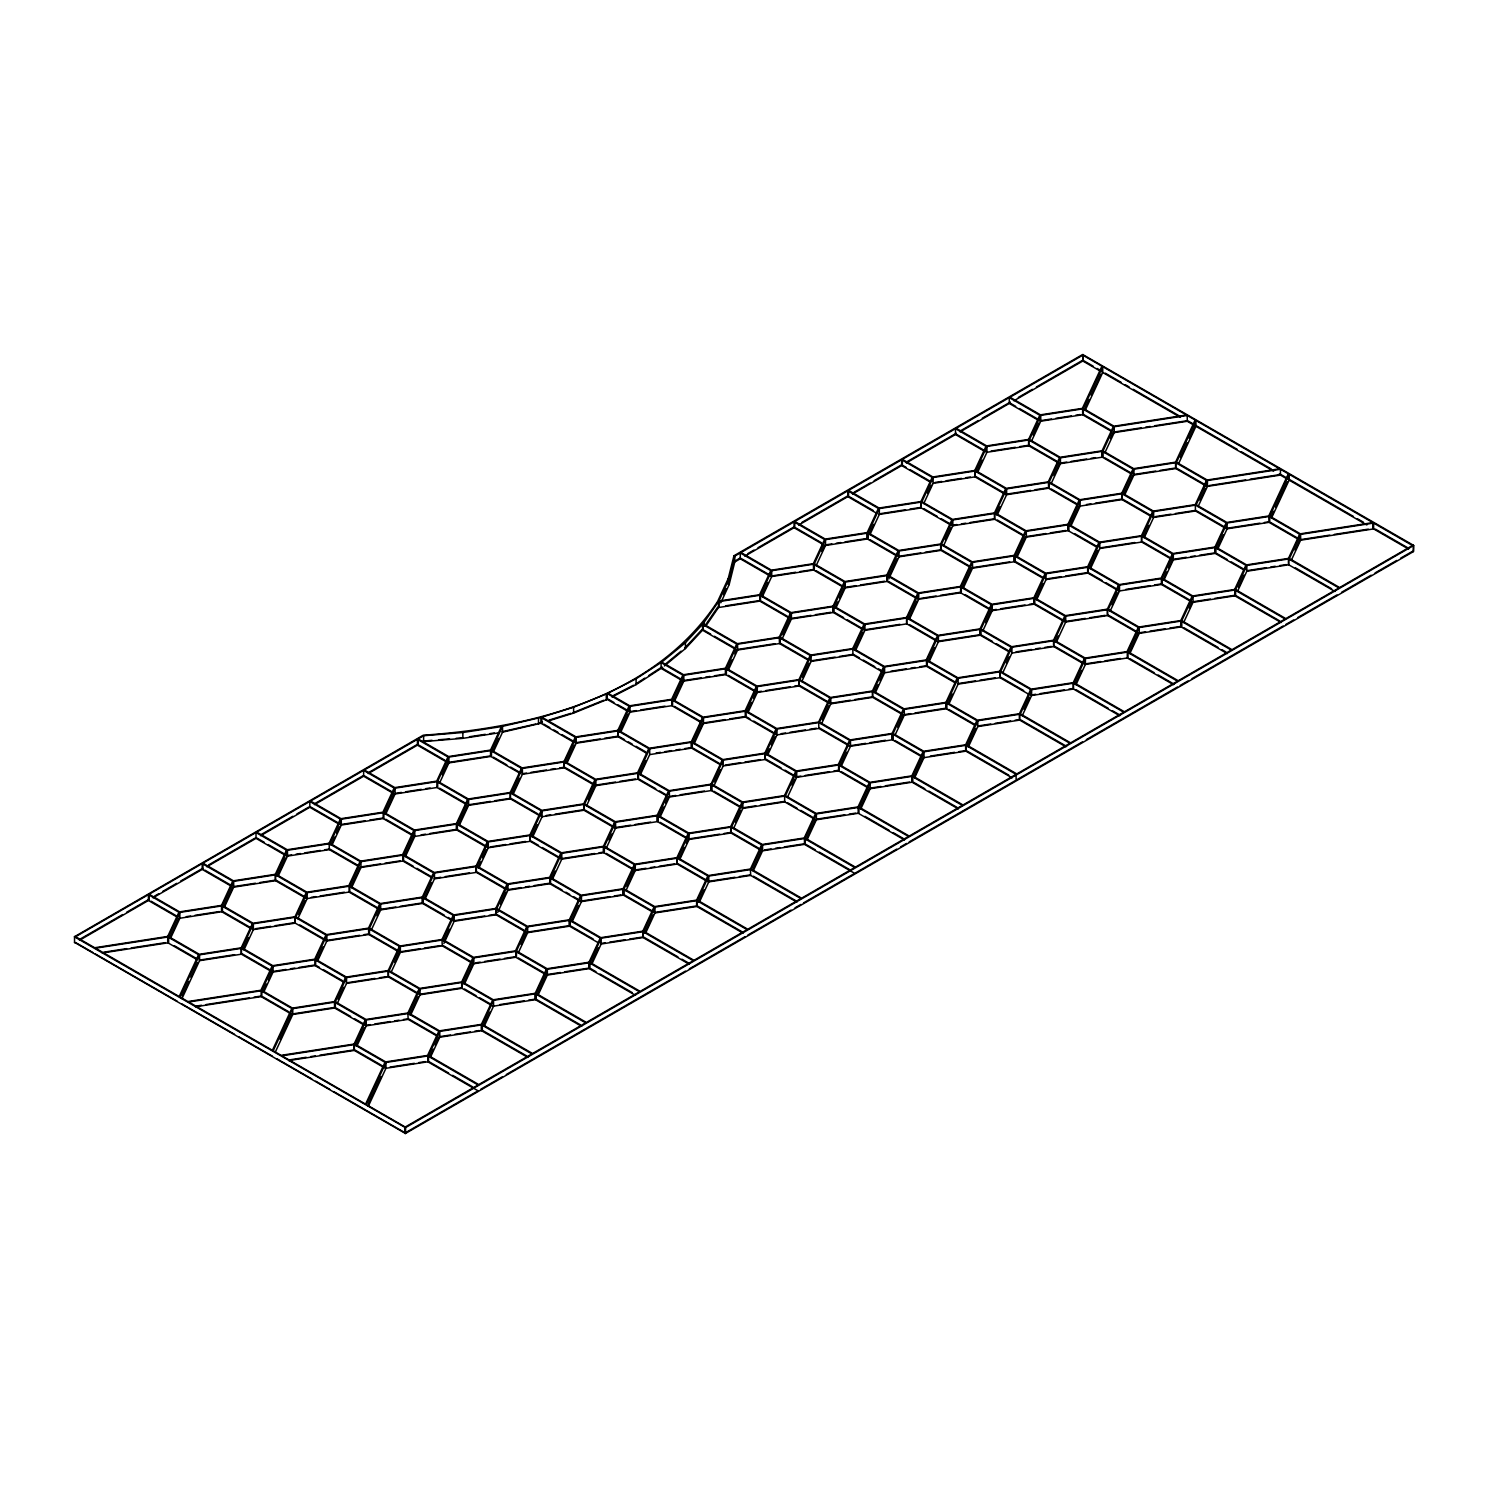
<?xml version="1.0" encoding="UTF-8"?>
<svg xmlns="http://www.w3.org/2000/svg" width="1488" height="1488" viewBox="0 0 1488 1488"><rect width="100%" height="100%" fill="white"/><g stroke="black" fill="none" stroke-linecap="round" stroke-linejoin="round"><path stroke-width="1.5" d="M1413.6 545.538L405.443 1127.644L74.4 936.77L423.262 735.202C531.29 727.93 654.813 697.519 717.681 601.338L728.19 578.665L733.956 555.768L1082.687 354.497L1413.6 545.389L1413.433 551.583L405.443 1133.484L74.53 942.332M718.946 606.862L718.946 601.022L729.157 578.758L734.774 556.103L740.261 552.941L770.784 570.555L770.784 574.442M728.19 584.505L731.78 570.016M720.806 602.807L729.157 584.598L734.774 561.943L734.774 556.103M723.559 594.586L726.33 588.541M167.698 936.436L178.932 912.256L148.409 894.641L75.572 936.696L94.693 947.744L167.698 936.436L167.698 942.276M168.646 942.425L168.646 936.584L179.862 912.404L221.749 905.932L252.421 923.62L252.421 929.461M170.506 936.231L178.932 918.096M170.506 938.389L179.862 918.245L179.862 912.404M198.611 954.682L179.211 996.532L95.492 948.191L167.958 936.994L198.611 954.682L198.611 958.588M221.507 911.214L221.507 905.374L232.723 881.194L202.201 863.579L149.098 894.232L149.098 900.073M199.559 954.831L179.992 996.997L187.879 1001.536L260.902 990.245L272.118 966.065L241.447 948.358L199.559 954.831L199.559 960.671L181.964 998.615M251.193 927.954L222.456 911.363L222.456 905.522L233.672 881.342L275.559 874.851L306.23 892.558L306.23 898.399L275.559 880.691L233.672 887.183L224.316 907.327M182.113 996.086L188.902 981.448M190.855 977.263L197.644 962.624M224.316 905.169L232.723 887.034M241.205 953.659L241.205 947.819L252.421 923.62M259.879 882.533L275.317 880.152L275.317 874.312L286.533 850.132L256.01 832.517L202.907 863.17L202.907 869.011M253.369 923.769L242.135 947.968L272.806 965.656L314.693 959.183L325.928 935.003L295.256 917.296L253.369 923.769L253.369 929.609L244.013 949.772M287.482 850.28L276.247 874.46L306.919 892.168L348.806 885.676L360.04 861.496L329.369 843.789L287.482 850.28L287.482 856.121L278.126 876.265M243.065 949.623L248.682 937.533M277.177 876.116L285.603 857.981M275.168 925.666L294.996 922.579L294.996 916.757L306.23 892.558M329.108 843.25L340.343 819.07L309.82 801.437L256.699 832.108L287.221 849.722L329.108 843.25L329.369 849.629L358.124 866.239M288.672 1011.728L261.832 996.235L261.832 990.394L273.067 966.214L314.954 959.723L345.607 977.43L345.607 981.317M307.179 892.707L295.945 916.887L326.616 934.594L368.503 928.121L379.719 903.941L349.066 886.234L307.179 892.707L307.179 898.547L297.823 918.71M341.291 819.218L330.057 843.398L360.728 861.106L402.616 854.614L413.831 830.434L383.179 812.727L341.291 819.218L341.291 825.059L331.936 845.203M263.692 990.041L266.501 983.996M268.379 979.96L272.118 971.906L272.118 966.065M298.753 914.525L305.3 900.426M330.987 845.054L334.726 837M336.604 832.964L339.413 826.919M263.711 992.198L273.067 972.055L273.067 966.214M292.764 1008.641L273.197 1050.788L281.083 1055.345L354.088 1044.055L365.304 1019.875L334.651 1002.168L292.764 1008.641L292.764 1014.481L275.15 1052.425M319.474 967.386L315.642 965.173L315.642 959.332L326.858 935.152L368.764 928.661L399.416 946.368L399.416 950.255M378.51 908.275L349.754 891.665L349.754 885.825L360.97 861.645L402.857 855.172L433.529 872.861L422.313 897.059L422.313 902.9L400.253 906.304M383.867 818.177L383.867 812.336L395.083 788.156L436.97 781.665L467.641 799.372L467.641 803.26M280.153 1039.442L291.815 1014.332L261.144 996.625L195.467 1006.781M317.502 958.979L323.119 946.889M351.614 885.472L360.04 867.337M385.727 811.983L394.134 793.848L363.63 776.215L314.452 804.617M317.521 961.136L326.858 940.974L326.858 935.152M351.614 887.648L360.97 867.485L360.97 861.645M385.727 814.141L395.083 793.978L395.083 788.156M363.388 1024.6L334.651 1008.008L334.391 1001.61L345.607 977.43M350.666 1016.453L335.339 1007.599L335.339 1001.759L346.555 977.579L388.442 971.106L419.114 988.795L419.114 994.635M398.189 950.702L369.452 934.111L369.452 928.27L380.668 904.072L422.555 897.599L453.226 915.306L453.226 921.146M413.143 866.146L403.564 860.603L403.564 854.763L414.78 830.583L456.667 824.11L487.339 841.799L487.339 847.639M437.677 787.115L437.677 781.274L448.892 757.076L490.78 750.603L521.451 768.31L521.451 772.198M338.129 999.397L343.747 987.307M376.929 915.827L379.719 909.782M405.424 854.41L413.831 836.275L383.179 818.567L341.291 825.059M442.327 774.876L447.944 762.786L417.421 745.153L368.243 773.555M337.199 1003.563L346.555 983.419L346.555 977.579M371.312 930.074L380.668 909.912L380.668 904.072M405.424 856.567L414.78 836.423L414.78 830.583M439.537 783.079L448.892 762.916L448.892 757.076M388.201 976.388L388.201 970.548L399.416 946.368M429.958 833.485L456.425 829.393L456.425 823.552L467.641 799.372M448.632 762.377L490.538 755.904L490.538 750.064L501.4 726.609L462.861 732.505L423.615 735.742L418.128 738.922L418.128 744.763L444.819 760.182M366.253 1020.005L355.037 1044.204L385.69 1061.893L427.577 1055.42L438.811 1031.24L408.14 1013.533L366.253 1020.005L366.253 1025.846L356.897 1046.008M400.365 946.517L389.131 970.697L419.802 988.404L461.689 981.931L472.924 957.733L442.252 940.025L400.365 946.517L400.365 952.357L391.009 972.501M444.335 915.213L423.243 903.049L423.243 897.208L434.477 873.01L476.365 866.537L507.036 884.244L507.036 890.084M486.111 846.133L457.355 829.541L457.355 823.701L468.59 799.521L510.477 793.03L541.148 810.737L541.148 816.577M491.468 756.053L491.468 750.212L502.535 726.349L540.907 717.421L575.242 737.248L575.242 743.089M493.253 750.045L498.685 738.308M355.948 1045.859L364.374 1027.724M394.748 962.29L399.416 952.208M425.122 896.855L431.669 882.737M459.215 823.348L467.641 805.213M425.122 899.012L434.477 878.85L434.477 873.01M459.234 825.505L468.59 805.361L468.59 799.521M493.309 752.072L502.535 732.189L502.535 726.349M385.001 1062.302L365.583 1104.133L281.883 1055.81L354.33 1044.595L385.001 1062.302L385.001 1068.142L354.33 1050.435L288.672 1060.591M436.895 1035.964L408.14 1019.373L407.898 1012.993L419.114 988.795M471.008 962.476L442.252 945.866L441.992 939.486L453.226 915.306M476.104 871.838L476.104 865.997L487.339 841.799M494.797 800.711L510.217 798.331L510.217 792.49L521.451 768.31M385.95 1062.451L366.383 1104.598L405.238 1127.03L478.076 1084.975L427.837 1055.959L385.95 1062.451L385.95 1068.291L368.336 1106.216M420.062 988.943L408.828 1013.142L439.499 1030.831L481.387 1024.358L492.621 1000.178L461.95 982.471L420.062 988.943L420.062 994.784L410.707 1014.946M454.175 915.455L442.94 939.635L473.612 957.342L515.499 950.851L526.715 926.671L496.062 908.963L454.175 915.455L454.175 921.295L443.889 943.466M488.287 841.948L477.053 866.146L507.724 883.835L549.611 877.362L560.827 853.182L530.174 835.475L488.287 841.948L488.287 847.788L478.931 867.95M522.4 768.459L511.165 792.639L541.837 810.346L583.724 803.855L594.94 779.675L564.287 761.968L522.4 768.459L522.4 774.299L513.044 794.443M368.503 1103.705L381.114 1076.512M409.758 1014.797L418.184 996.662M443.87 941.29L449.488 929.2M477.983 867.802L480.791 861.757M482.651 857.72L486.409 849.667M513.025 792.286L519.572 778.187M489.199 915.287L495.802 914.264L495.802 908.424L507.036 884.244M529.914 840.757L529.914 834.935L541.148 810.737M559.618 767.957L564.026 767.269L564.026 761.428L575.242 737.248M428.525 1055.569L439.76 1031.389L481.647 1024.897L531.886 1053.913L478.764 1084.566L428.525 1055.569L428.525 1061.409L448.613 1073.015M473.854 957.881L462.638 982.061L493.309 999.769L535.196 993.296L546.412 969.116L515.759 951.409L473.854 957.881L473.854 963.722L464.516 983.884M507.966 884.393L496.75 908.573L527.422 926.28L569.309 919.789L580.525 895.609L549.853 877.901L507.966 884.393L507.966 890.233L497.68 912.386M542.078 810.886L530.863 835.066L561.534 852.773L603.421 846.3L614.637 822.12L583.966 804.413L542.078 810.886L542.078 816.726L532.723 836.888M576.191 737.397L564.975 761.577L595.628 779.284L637.534 772.793L648.749 748.613L618.078 730.906L576.191 737.397L576.191 743.237L566.835 763.381M430.385 1055.215L433.194 1049.17M435.073 1045.134L438.811 1037.08M463.568 983.735L472.924 963.573L472.924 957.733M500.489 904.183L506.087 892.093M531.793 836.74L537.391 824.65M565.905 763.232L574.312 745.097M430.404 1057.373L439.76 1037.229L439.76 1031.389M604.612 738.253L617.836 736.207L617.836 730.366L629.052 706.186L607.253 693.594L573.605 707.265L541.799 717.142L541.799 722.982M482.335 1024.507L493.551 1000.327L535.438 993.835L585.677 1022.851L532.574 1053.504L482.335 1024.507L482.335 1030.347L526.547 1055.866M516.448 956.84L516.448 950.999L527.663 926.819L569.551 920.347L600.222 938.054L600.222 941.941M562.055 889.991L550.56 883.351L550.56 877.511L561.776 853.331L603.663 846.839L634.334 864.547L634.334 868.434M595.888 779.824L584.672 804.004L615.325 821.711L657.212 815.238L668.447 791.058L637.775 773.351L595.888 779.824L595.888 785.664L586.532 805.826M630.001 706.335L618.766 730.515L649.438 748.222L691.325 741.731L702.559 717.551L671.888 699.844L630.001 706.335L630.001 712.157L620.645 732.319M484.195 1024.153L489.812 1012.063M521.116 944.601L526.715 932.511L496.062 914.804L454.175 921.295M551.471 879.166L555.229 871.112M588.392 799.633L594.94 785.515L594.94 779.675M619.696 732.17L628.122 714.035M484.195 1026.311L493.551 1006.148L493.551 1000.327M518.308 952.804L527.663 932.66L527.663 926.819M552.42 879.315L561.776 859.153L561.776 853.331M536.145 993.445L547.361 969.246L589.248 962.773L639.487 991.771L586.384 1022.442L536.145 993.445L536.145 999.285L580.357 1024.804M593.247 939.058L570.239 925.778L570.239 919.937L581.473 895.757L623.36 889.285L654.032 906.973L654.032 912.814M604.351 852.289L604.351 846.449L615.586 822.25L657.473 815.777L688.144 833.485L688.144 837.372M655.724 788.752L638.464 778.782L638.464 772.942L649.698 748.762L691.585 742.289L722.257 759.977L722.257 763.883M672.576 705.293L672.576 699.453L683.81 675.254L725.698 668.782L756.35 686.489L756.35 690.376M538.005 993.091L546.412 974.938M572.117 919.584L578.665 905.485M609.02 840.05L611.828 834.005M640.324 772.588L645.941 760.498M674.436 699.1L682.862 680.965L661.1 668.391L661.1 662.551L682.862 675.124L671.627 699.304L629.74 705.777L607.978 693.222L636.083 678.788L661.1 662.551M538.005 995.249L547.361 975.086L547.361 969.246M572.117 921.742L581.473 901.598L581.473 895.757M606.23 848.253L615.586 828.091L615.586 822.25M640.342 774.746L649.698 754.602L649.698 748.762M674.455 701.257L683.81 681.095L683.81 675.254M564.752 971.813L589.006 968.074L589.006 962.234L600.222 938.054M623.1 894.567L623.1 888.727L634.334 864.547M725.437 668.242L736.672 644.044L702.522 624.346L685.447 642.704L661.751 662.123L683.55 674.715L725.437 668.242L725.437 674.083L714.426 675.775M770.784 570.555L759.55 594.735L718.946 601.022M589.936 962.383L601.171 938.184L643.058 931.711L693.296 960.709L640.175 991.38L589.936 962.383L589.936 968.204L595.963 971.701M652.804 911.307L624.049 894.716L624.049 888.875L635.283 864.695L677.17 858.204L707.823 875.911L707.823 881.752M658.161 821.227L658.161 815.387L669.395 791.188L711.283 784.715L741.935 802.423L741.935 808.263M719.113 763.214L692.273 747.72L692.273 741.88L703.489 717.7L745.395 711.208L776.048 728.915L776.048 734.756M726.386 674.231L726.386 668.391L737.602 644.192L779.489 637.72L810.16 655.427L810.16 659.314M787.319 616.218L760.498 600.724L760.498 594.884L771.714 570.704L813.601 564.212L844.273 581.92L844.273 585.826M591.796 962.029L598.343 947.912M626.857 886.513L634.334 870.387M660.021 815.033L663.76 806.961M665.638 802.925L668.447 796.88M694.133 741.526L702.559 723.391M728.246 668.038L731.984 659.965M734.793 653.92L736.672 649.884L702.522 630.187L702.522 624.346M762.358 594.53L767.975 582.44M591.815 964.187L601.171 944.024L601.171 938.184M625.927 890.68L635.283 870.536L635.283 864.695M660.04 817.191L669.395 797.029L669.395 791.188M694.152 743.684L703.489 723.54L703.489 717.7M728.264 670.195L737.602 650.033L737.602 644.192M762.358 596.688L771.714 576.544L771.714 570.704M629.573 939.058L642.797 937.012L642.797 931.172L654.032 906.973M676.91 863.505L676.91 857.665L688.144 833.485M711.022 790.016L711.022 784.176L722.257 759.977M774.132 733.658L745.395 717.049L745.135 710.669L756.35 686.489M808.244 660.151L779.489 643.56L779.247 637.18L790.463 612.982L759.81 595.293L718.499 601.673L703.006 623.825L703.006 629.666L710.65 634.074M813.359 563.673L824.575 539.493L794.053 521.879L740.95 552.532L771.472 570.164L813.359 563.673L813.601 570.053L842.357 586.663M654.962 907.122L643.746 931.321L693.985 960.318L747.106 929.647L696.868 900.649L654.962 907.122L654.962 912.962L645.625 933.125M689.074 833.633L677.858 857.813L708.53 875.521L750.417 869.029L761.633 844.849L730.961 827.142L689.074 833.633L689.074 839.474L679.737 859.618M711.971 790.147L711.971 784.325L723.187 760.126L765.074 753.653L795.745 771.361L795.745 777.201M749.915 718.871L746.083 716.658L746.083 710.818L757.299 686.638L799.186 680.146L829.858 697.853L829.858 703.694M808.933 659.761L780.196 643.151L780.196 637.329L791.411 613.13L833.299 606.658L863.97 624.365L863.97 630.205M814.308 569.662L814.308 563.822L825.524 539.642L867.411 533.15L898.082 550.858L898.082 556.698M644.676 932.976L653.083 914.841M679.718 857.46L684.406 847.379M686.266 843.361L688.144 839.325M714.761 781.944L720.378 769.854M747.943 710.464L751.682 702.41M753.56 698.374L756.35 692.329M782.986 634.948L790.463 618.822M821.767 551.378L824.575 545.333M713.831 786.129L723.187 765.967L723.187 760.126M747.943 712.622L757.299 692.478L757.299 686.638M782.056 639.133L791.411 618.971L791.411 613.13M816.168 565.626L825.524 545.482L825.524 539.642M654.72 912.423L696.607 905.932L696.607 900.11L707.823 875.911M724.098 833.466L730.72 832.443L730.72 826.603L741.935 802.423M764.832 758.936L764.832 753.114L776.048 728.915M794.536 686.135L798.944 685.447L798.944 679.607L810.16 655.427M833.057 611.94L833.057 606.118L844.273 581.92M845.11 541.855L867.169 538.451L867.169 532.611L878.385 508.431L847.862 490.817L794.759 521.47L794.759 527.31L821.45 542.729M708.772 876.06L697.556 900.24L747.794 929.256L800.897 898.585L750.659 869.587L708.772 876.06L708.772 881.9L699.416 902.063M742.884 802.571L731.668 826.751L762.321 844.459L804.208 837.967L815.443 813.787L784.771 796.08L742.884 802.571L742.884 808.412L733.528 828.556M776.996 729.064L765.781 753.244L796.433 770.951L838.321 764.479L849.555 740.299L818.884 722.591L776.996 729.064L776.996 734.905L767.641 755.067M811.109 655.576L799.893 679.756L830.546 697.463L872.433 690.971L883.667 666.791L852.996 649.084L811.109 655.576L811.109 661.416L801.753 681.56M843.584 617.632L833.987 612.089L833.987 606.248L845.221 582.068L887.108 575.596L917.78 593.303L917.78 599.143M868.099 538.6L868.099 532.76L879.334 508.58L921.221 502.088L951.892 519.796L951.892 525.636M698.486 901.914L704.084 889.824M735.388 822.362L741.005 810.272M766.692 754.918L769.501 748.873M771.379 744.837L775.118 736.783M802.683 677.393L809.23 663.276M835.847 605.895L837.725 601.877M839.604 597.841L844.273 587.76M869.959 532.406L873.716 524.353M835.865 608.071L845.221 587.909L845.221 582.068M869.978 534.564L879.334 514.42L879.334 508.58M807.017 837.763L815.443 819.628L784.771 801.92L784.529 795.541L795.745 771.361M849.555 746.139L818.884 728.432L818.642 722.033L829.858 697.853M881.752 671.534L852.996 654.925L852.736 648.545L863.97 624.365M886.848 580.878L886.848 575.038L898.082 550.858M909.949 509.101L920.96 507.389L920.96 501.549L932.195 477.369L901.672 459.736L848.551 490.408L848.551 496.248L873.344 510.57M762.581 844.998L751.347 869.178L801.604 898.194L854.707 867.523L804.469 838.525L762.581 844.998L762.581 850.838L753.226 870.982M796.694 771.509L785.459 795.689L816.131 813.397L858.018 806.905L869.252 782.725L838.581 765.018L796.694 771.509L796.694 777.331L787.338 797.494M830.806 698.002L819.572 722.182L850.243 739.889L892.13 733.417L903.346 709.237L872.693 691.529L830.806 698.002L830.806 703.843L821.45 724.005M864.919 624.514L853.684 648.694L884.356 666.401L926.243 659.909L937.459 635.729L906.806 618.022L864.919 624.514L864.919 630.335L855.563 650.498M899.031 551.006L887.797 575.186L918.468 592.894L960.355 586.421L971.571 562.241L940.918 544.534L899.031 551.006L899.031 556.847L888.727 579.018M933.125 477.518L921.909 501.698L952.58 519.405L994.468 512.914L1005.683 488.734L975.031 471.026L933.125 477.518L933.125 483.34L923.788 503.502M753.226 868.825L761.633 850.69L761.633 844.849M792.007 785.255L794.815 779.21M822.38 719.82L828.928 705.703M854.614 650.349L863.04 632.214M888.727 576.86L897.152 558.707M927.508 493.272L931.246 485.218M906.545 623.323L906.545 617.483L917.78 593.303M925.22 552.215L940.658 549.816L940.658 543.976L951.892 519.796M974.77 476.327L974.77 470.487L985.986 446.307L955.482 428.674L902.36 459.346L902.36 465.186L906.173 467.381M805.157 838.116L816.391 813.936L858.278 807.463L908.517 836.461L855.395 867.132L805.157 838.116L805.157 843.956L815.201 849.76M839.269 770.468L839.269 764.627L850.504 740.429L892.391 733.956L923.044 751.663L923.044 755.551M884.597 666.94L873.382 691.12L904.053 708.827L945.94 702.355L957.156 678.156L926.503 660.467L884.597 666.94L884.597 672.781L875.26 692.924M918.71 593.433L907.494 617.632L938.165 635.339L980.053 628.847L991.268 604.667L960.616 586.96L918.71 593.433L918.71 599.273L909.373 619.436M952.822 519.944L941.606 544.124L972.259 561.832L1014.165 555.359L1025.381 531.16L994.709 513.472L952.822 519.944L952.822 525.785L943.466 545.929M986.935 446.437L975.719 470.636L1006.372 488.343L1048.277 481.852L1059.493 457.672L1028.822 439.964L986.935 446.437L986.935 452.278L977.579 472.44M841.129 764.274L846.746 752.184M875.242 690.767L878.05 684.722M879.929 680.686L883.667 672.632L883.667 666.791M908.424 619.287L916.831 601.152M945.326 539.753L950.944 527.645M976.649 472.291L982.247 460.201M807.035 839.92L816.391 819.776L816.391 813.936M841.148 766.432L850.504 746.269L850.504 740.429M1028.58 439.425L1039.796 415.245L1009.273 397.612L956.17 428.284L986.693 445.898L1028.58 439.425L1028.58 445.265L1019.764 446.623M858.967 807.054L870.182 782.874L912.088 776.383L962.327 805.399L909.205 836.07L858.967 807.054L858.967 812.894M893.079 739.406L893.079 733.565L904.295 709.367L946.182 702.894L976.853 720.601L976.853 724.489M954.013 681.392L927.191 665.899L927.191 660.058L938.407 635.878L980.294 629.387L1010.966 647.094L1010.966 651M961.304 592.41L961.304 586.57L972.52 562.371L1014.407 555.898L1045.078 573.605L1045.078 577.493M1006.632 488.882L995.416 513.062L1026.069 530.77L1067.956 524.297L1079.191 500.098L1048.519 482.391L1006.632 488.882L1006.632 494.723L997.276 514.867M1040.744 415.375L1029.529 439.574L1060.181 457.262L1102.069 450.79L1113.303 426.61L1082.632 408.902L1040.744 415.375L1040.744 421.216L1031.389 441.378M860.827 806.701L869.252 788.566M897.748 727.167L903.346 715.058L872.693 697.37L830.806 703.843M929.051 659.705L934.669 647.615M963.164 586.216L971.571 568.063L940.918 550.374L899.031 556.847M996.328 514.718L1000.085 506.664M1033.249 435.184L1038.866 423.094M860.827 808.858L870.182 788.714L870.182 782.874M894.939 735.37L904.295 715.207L904.295 709.367M929.051 661.862L938.407 641.719L938.407 635.878M963.164 588.374L972.52 568.211L972.52 562.371M911.828 781.684L911.828 775.843L923.044 751.663M1101.938 366.197L1082.371 408.363L1040.484 414.836L1009.98 397.222L1082.818 355.167L1101.938 366.197L1101.938 372.037M924.829 788.789L912.776 781.832L912.776 775.992L923.992 751.812L965.879 745.321L1016.118 774.337L1016.118 780.177L963.015 810.83M946.889 708.325L946.889 702.503L958.105 678.305L999.992 671.832L1030.663 689.539L1030.663 695.38M992.496 641.477L980.983 634.837L980.983 628.996L992.217 604.816L1034.104 598.325L1064.776 616.032L1064.776 621.872M1043.851 577.939L1015.095 561.329L1015.095 555.508L1026.329 531.309L1068.217 524.836L1098.888 542.543L1098.888 546.431M1049.207 487.841L1049.207 482L1060.442 457.82L1102.329 451.329L1133 469.036L1133 472.924M1083.32 408.512L1102.738 366.662L1186.457 415.003L1113.991 426.2L1083.32 408.512L1083.32 414.334L1110.16 429.827M914.636 775.639L923.044 757.504M948.749 702.15L952.487 694.078M985.651 622.598L991.268 610.508M1016.955 555.154L1025.381 537.001M1053.876 475.602L1059.493 463.512L1028.822 445.805L986.935 452.278M1085.31 407.879L1089.235 399.435M1091.188 395.231L1100.971 374.158M914.636 777.796L923.992 757.652L923.992 751.812M948.749 704.308L958.105 684.145L958.105 678.305M982.861 630.8L992.217 610.657L992.217 604.816M1016.974 557.312L1026.329 537.149L1026.329 531.309M1051.086 483.805L1060.442 463.661L1060.442 457.82M1085.273 410.167L1102.738 372.502L1102.738 366.662M959.016 751.645L965.638 750.622L965.638 744.781L976.853 720.601M999.75 677.114L999.75 671.293L1010.966 647.094M1029.436 604.314L1033.844 603.626L1033.844 597.785L1045.078 573.605M977.802 720.75L966.568 744.93L1016.806 773.927L1069.928 743.275L1019.689 714.259L977.802 720.75L977.802 726.59L968.446 746.734M1011.914 647.243L1000.68 671.423L1031.351 689.13L1073.239 682.657L1084.473 658.477L1053.802 640.77L1011.914 647.243L1011.914 653.083L1002.559 673.246M1063.548 620.366L1034.792 603.775L1034.792 597.934L1046.027 573.754L1087.914 567.263L1118.567 584.97L1118.567 590.81M1068.905 530.267L1068.905 524.427L1080.139 500.247L1122.026 493.774L1152.679 511.481L1152.679 517.322M1103.017 456.779L1103.017 450.938L1114.233 426.758L1187.257 415.45L1195.143 420.007L1195.143 423.894M967.498 746.585L975.923 728.45M1006.297 663.016L1009.087 656.971M1036.652 597.581L1043.2 583.463M1070.765 524.074L1079.191 505.939M1110.494 438.495L1113.303 432.45M1036.671 599.738L1046.027 579.595L1046.027 573.754M1070.783 526.25L1080.139 506.087L1080.139 500.247M1104.896 452.743L1114.233 432.599L1114.233 426.758M1015.021 720.248L1019.429 719.56L1019.429 713.719L1030.663 689.539M1053.541 646.052L1053.541 640.212L1064.776 616.032M1065.613 575.968L1087.654 572.564L1087.654 566.723L1098.888 542.543M1095.317 503.149L1121.766 499.057L1121.766 493.216L1133 469.036M1031.612 689.688L1020.377 713.868L1070.616 742.865L1123.738 712.213L1073.499 683.197L1031.612 689.688L1031.612 695.51L1022.256 715.672M1065.706 616.181L1054.49 640.361L1085.161 658.068L1127.048 651.595L1138.264 627.415L1107.611 609.708L1065.706 616.181L1065.706 622.021L1056.368 642.184M1099.818 542.692L1088.602 566.872L1119.274 584.579L1161.161 578.088L1172.377 553.908L1141.705 536.201L1099.818 542.692L1099.818 548.514L1090.462 568.676M1133.93 469.185L1122.715 493.365L1153.386 511.072L1195.273 504.599L1206.489 480.419L1175.818 462.712L1133.93 469.185L1133.93 475.025L1124.575 495.188M1024.116 709.478L1029.715 697.388M1055.42 642.035L1058.228 635.99M1089.532 568.528L1097.939 550.393M1124.575 493.012L1133 474.877M1107.351 614.99L1107.351 609.15L1118.567 584.97M1141.463 541.502L1141.463 535.661L1152.679 511.481M1160.138 470.394L1175.576 467.995L1175.576 462.154L1195.143 420.007M1085.403 658.607L1074.187 682.806L1124.426 711.803L1177.529 681.151L1127.29 652.135L1085.403 658.607L1085.403 664.448L1076.047 684.61M1119.515 585.119L1108.3 609.299L1138.952 627.006L1180.84 620.533L1192.074 596.335L1161.403 578.646L1119.515 585.119L1119.515 590.959L1110.16 611.103M1153.628 511.612L1142.412 535.81L1173.065 553.517L1214.952 547.026L1226.186 522.846L1195.515 505.139L1153.628 511.612L1153.628 517.452L1144.272 537.614M1195.924 420.472L1176.524 462.303L1207.177 480.01L1279.643 468.794L1195.924 420.472L1195.924 426.312L1178.459 463.958M1075.117 684.461L1081.664 670.363M1112.02 604.928L1117.637 592.819M1143.323 537.466L1148.941 525.376M1180.468 457.467L1187.312 442.717M1189.265 438.495L1195.143 425.847M1127.978 651.744L1139.213 627.545L1181.1 621.073L1231.339 650.07L1178.236 680.741L1127.978 651.744L1127.978 657.584M1188.931 599.571L1162.091 584.077L1162.091 578.237L1173.325 554.057L1215.212 547.565L1245.884 565.273L1245.884 569.179M1207.438 480.55L1196.203 504.748L1226.875 522.437L1268.762 515.964L1288.329 473.816L1280.443 469.259L1207.438 480.55L1207.438 486.39L1198.082 506.552M1129.857 651.391L1138.264 633.237L1107.611 615.548L1065.706 622.021M1163.969 577.883L1166.759 571.838M1168.638 567.802L1172.377 559.748L1172.377 553.908M1199.942 500.359L1205.559 488.269M1129.857 653.548L1139.213 633.386L1139.213 627.545M1163.969 580.041L1173.325 559.897L1173.325 554.057M1181.788 620.682L1193.023 596.483L1234.91 590.011L1285.148 619.008L1232.027 649.679L1181.788 620.682L1181.788 626.504M1227.395 559.655L1215.901 553.015L1215.901 547.175L1227.135 522.995L1269.022 516.503L1299.675 534.211L1299.675 538.117M1189.265 608.22L1192.074 602.175L1161.403 584.468L1119.515 590.959M1217.761 546.821L1223.378 534.731M1183.667 622.486L1193.023 602.324L1193.023 596.483M1217.779 548.979L1227.135 528.835L1227.135 522.995M1281.131 622.523L1234.91 595.851L1234.649 589.471L1245.884 565.273M1235.598 589.601L1246.814 565.421L1288.72 558.949L1338.958 587.946L1285.837 618.617L1235.598 589.601L1235.598 595.442L1279.81 620.98M1298.447 538.544L1269.71 521.953L1269.71 516.113L1289.129 474.281L1372.829 522.604L1372.829 528.445M1238.388 587.239L1244.005 575.149M1271.701 515.48L1273.654 511.258M1275.607 507.055L1287.343 481.759M1237.477 591.424L1246.814 571.262L1246.814 565.421M1271.645 517.768L1289.129 480.122L1289.129 474.281M1288.459 564.231L1288.459 558.391L1299.675 534.211M1300.624 534.359L1289.408 558.539L1339.646 587.555L1412.484 545.501L1373.629 523.069L1300.624 534.359L1300.624 540.2L1291.268 560.362M1295.006 550.132L1299.675 540.051M706 624.253L717.681 607.178M705.591 626.374L718.499 607.513L718.499 601.673M684.592 648.266L701.834 629.722M664.373 665.954L685.447 648.545L702.522 630.187M665.322 664.187L681.095 651.149M662.606 667.405L661.751 667.963L681.578 679.421M635.413 684.22L644.843 678.1M648.619 675.645L661.825 667.07M611.996 696.998L636.083 684.629L661.1 668.391M363.63 770.375L310.508 801.046L341.031 818.66L382.918 812.188L394.134 788.008L363.63 770.375L363.63 776.215M417.421 739.313L364.318 769.984L394.841 787.598L436.728 781.126L447.944 756.946L417.421 739.313L417.421 745.153M80.538 938.854L122.593 914.581M126.61 912.274L148.633 899.552M154.64 896.074L158.658 893.767M162.657 891.442L176.681 883.351M180.68 881.045L202.721 868.322M208.729 864.863L254.783 838.265M260.791 834.787L292.838 816.28M296.856 813.973L308.872 807.035M314.879 803.576L362.942 775.806M368.95 772.346L417.031 744.595M733.956 561.608L739.964 558.149M747.98 553.517L753.988 550.039M757.987 547.733L794.053 526.919M802.051 522.288L848.123 495.69M854.131 492.23L870.164 482.986M874.163 480.661L902.212 464.479M906.211 462.173L956.282 433.25M960.281 430.943L978.323 420.527M982.322 418.221L1010.371 402.039M1018.369 397.408L1032.393 389.317M1036.392 386.992L1082.464 360.394M79.496 940.267L148.409 900.482L177.016 916.999M153.022 897.803L202.201 869.42L230.826 885.937M206.832 866.741L256.01 838.358L284.636 854.875M260.642 835.679L309.82 807.277L338.427 823.794M734.774 561.943L740.261 558.781L770.784 576.395M744.874 556.103L794.053 527.719L822.678 544.236M798.684 525.041L847.862 496.639L876.469 513.174M852.494 493.979L901.672 465.577L930.279 482.093M906.304 462.917L955.482 434.515L984.089 451.031M960.095 431.855L1009.273 403.453L1037.899 419.969M1013.905 400.774L1082.818 361.007L1100.023 370.94M1016.118 774.337L963.015 804.989L912.776 775.992M480.736 1089.272L502.367 1076.791M506.311 1074.503L531.886 1059.754M532.574 1059.344L585.677 1028.673M586.384 1028.282L639.487 997.611M640.175 997.22L685.429 971.106M689.353 968.818L693.296 966.549M693.985 966.158L745.135 936.622M747.794 935.096L791.077 910.098M795.001 907.829L800.897 904.425M803.557 902.9L854.707 873.363L804.469 844.366L762.581 850.838M855.395 872.972L896.706 849.109M900.649 846.839L906.545 843.436M909.205 841.892L962.327 811.239M1016.806 779.768L1069.928 749.115M1070.616 748.706L1082.427 741.898M1086.352 739.629L1123.738 718.053M1124.426 717.644L1177.529 686.972M1180.189 685.447L1188.056 680.909M1192 678.64L1231.339 655.91M1232.027 655.52L1283.177 625.983M1285.837 624.458L1293.704 619.919M1297.648 617.632L1336.987 594.921M1341.618 592.261L1371.136 575.205M1375.079 572.936L1396.73 560.437M1400.673 558.149L1412.484 551.341M613.614 695.417L633.423 685.243M548.161 721.01L573.605 713.105L607.253 699.434L627.08 710.873M573.122 712.622L603.663 700.29M423.038 741.117L432.022 740.317M538.098 723.484L542.469 722.126M549.035 720.099L570.927 713.31M502.535 732.189L540.907 723.261L573.345 741.991M501.958 731.724L535.829 724.005M1040.484 420.676L1051.514 418.965M1055.922 418.295L1071.36 415.896M1075.768 415.226L1080.176 414.538M1040.744 421.216L1082.632 414.743L1111.387 431.334M991.101 451.05L1015.355 447.311M1113.991 432.041L1141.166 427.837M1145.686 427.149L1150.224 426.442M1154.744 425.735L1186.457 420.844M1114.233 432.599L1187.257 421.29L1193.171 424.712M974.77 470.487L932.883 476.96L902.36 459.346M935.078 482.465L941.699 481.442M946.108 480.754L961.546 478.373M965.954 477.685L970.362 476.997M1060.181 463.103L1066.803 462.08M1071.211 461.41L1086.649 459.011M1091.057 458.341L1095.466 457.653M933.125 483.34L975.031 476.867L1003.768 493.458M1060.442 463.661L1102.329 457.169L1131.085 473.779M1175.576 462.154L1133.689 468.646L1103.017 450.938M920.96 501.549L879.073 508.022L848.551 490.408M879.073 513.862L905.541 509.77M1030.626 490.426L1006.372 494.165L975.719 476.476M1035.034 489.738L1048.277 487.692M1133.689 474.486L1155.73 471.064M879.334 514.42L921.221 507.929L949.958 524.539M1006.632 494.723L1048.519 488.231L1077.275 504.841M1133.93 475.025L1175.818 468.553L1206.489 486.241L1206.489 480.419M867.169 532.611L825.263 539.084L794.759 521.47M1121.766 493.216L1079.879 499.708L1049.207 482M825.263 544.924L831.885 543.901M836.293 543.232L840.701 542.543M956.989 524.557L952.58 525.245L941.067 518.605M961.397 523.869L965.805 523.199M970.213 522.511L994.468 518.754L994.468 512.914M1086.5 504.525L1090.909 503.837M1209.446 485.497L1245.679 479.899M1250.199 479.192L1279.643 474.635M825.524 545.482L867.411 538.991L896.167 555.601M952.822 525.785L994.709 519.293L1023.465 535.903M1080.139 506.087L1122.026 499.615L1150.763 516.206M1207.438 486.39L1280.443 475.1L1286.357 478.522M940.658 543.976L898.771 550.467L868.099 532.76M771.472 575.986L795.727 572.248M800.135 571.559L813.359 569.513M898.771 556.307L920.812 552.885M1026.069 536.61L1045.915 533.541M1050.323 532.853L1065.761 530.472M1155.581 516.578L1171.019 514.178M1175.427 513.509L1195.273 510.44M771.714 576.544L813.601 570.053M1026.329 537.149L1068.217 530.677L1096.972 547.268M1153.628 517.452L1195.515 510.979L1226.186 528.686M886.848 575.038L844.961 581.529L814.308 563.822M1141.463 535.661L1099.576 542.134L1068.905 524.427M725.716 605.802L759.55 600.575M844.961 587.369L855.991 585.658M860.399 584.97L884.653 581.231M972.259 567.672L1009.757 561.869M1099.576 547.975L1134.842 542.525M1226.875 528.277L1259.945 523.162M1264.354 522.493L1268.762 521.804M718.499 607.513L759.81 601.115L788.547 617.725M845.221 587.909L887.108 581.436L915.864 598.027M972.52 568.211L1014.407 561.739L1043.162 578.33M1099.818 548.514L1141.705 542.041L1170.461 558.632M1227.135 528.835L1269.022 522.344L1297.759 538.954M833.057 606.118L791.151 612.591L760.498 594.884M1087.654 566.723L1045.766 573.196L1015.095 555.508M1372.829 522.604L1300.382 533.82L1269.71 516.113M791.151 618.431L810.997 615.362M815.405 614.674L830.843 612.293M920.663 598.399L936.101 596M940.509 595.33L960.355 592.261M1045.766 579.037L1061.204 576.656M1186.308 557.293L1173.065 559.339L1142.412 541.651M1190.716 556.624L1195.124 555.935M1199.533 555.247L1214.952 552.866L1214.952 547.026M1300.382 539.66L1329.807 535.103M1334.345 534.397L1368.309 529.151M791.411 618.971L833.299 612.498L862.054 629.089M918.71 599.273L960.616 592.801L989.353 609.392M1046.027 579.595L1087.914 573.103L1116.651 589.713M1173.325 559.897L1215.212 553.406L1243.968 570.016M1300.624 540.2L1373.629 528.91L1408.597 549.091M779.247 637.18L737.36 643.653L703.006 623.825M906.545 617.483L864.658 623.956L833.987 606.248M1033.844 597.785L991.957 604.258L961.304 586.57M1288.459 558.391L1246.572 564.882L1215.901 547.175M737.36 649.493L774.839 643.69M864.658 629.796L899.942 624.346M991.957 610.099L996.365 609.429M1000.773 608.741L1025.027 604.984M1125.877 589.397L1150.131 585.64M1154.539 584.951L1161.161 583.928M1246.572 570.722L1266.418 567.653M1270.826 566.965L1275.235 566.277M1279.643 565.607L1286.246 564.584M737.602 650.033L779.489 643.56M864.919 630.335L906.806 623.863L937.459 641.57M992.217 610.657L1034.104 604.165L1062.86 620.775M1246.814 571.262L1288.72 564.789L1334.941 591.461M852.736 648.545L810.848 655.018L780.196 637.329M1107.351 609.15L1065.464 615.641L1034.792 597.934M1234.649 589.471L1192.762 595.944L1162.091 578.237M683.55 680.555L701.183 677.821M705.591 677.152L709.999 676.463M810.848 660.858L835.103 657.119M839.511 656.431L852.736 654.385M938.165 641.161L980.053 634.688L980.053 628.847M1065.464 621.482L1085.31 618.413M1089.718 617.725L1105.138 615.344M1192.762 601.784L1210.395 599.05M1214.803 598.381L1234.649 595.293M683.81 681.095L725.698 674.622L754.435 691.213M811.109 661.416L852.996 654.925M938.407 641.719L980.294 635.227L1009.05 651.837M1193.023 602.324L1234.91 595.851M798.944 679.607L757.057 686.08L726.386 668.391M1053.541 640.212L1011.654 646.703L980.983 628.996M629.74 711.617L636.362 710.594M640.77 709.906L665.024 706.168M757.057 691.92L761.465 691.25M765.874 690.562L790.128 686.805M890.959 671.218L906.397 668.819M910.805 668.149L915.213 667.461M919.621 666.773L926.243 665.75M1016.062 651.856L1031.5 649.475M1035.908 648.787L1040.317 648.098M1044.725 647.429L1051.346 646.406M1138.952 632.846L1145.574 631.823M1149.982 631.135L1165.42 628.754M1169.828 628.066L1180.84 626.374L1180.84 620.533M630.001 712.157L671.888 705.684L700.643 722.275M757.299 692.478L799.186 685.987L827.942 702.596M884.597 672.781L926.503 666.289L955.24 682.899M1011.914 653.083L1053.802 646.61L1082.539 663.202M1139.213 633.386L1181.1 626.913L1227.321 653.604M490.538 750.064L448.632 756.536L418.128 738.922M617.836 730.366L575.949 736.839L541.799 717.142M745.135 710.669L703.247 717.16L672.576 699.453M999.75 671.293L957.844 677.765L927.191 660.058M575.949 742.679L600.185 738.941M703.247 722.982L725.288 719.578M729.697 718.89L745.135 716.509M830.546 703.303L850.392 700.234M854.8 699.546L872.433 696.812L872.433 690.971M957.844 683.606L975.496 680.872M979.904 680.202L995.323 677.803M1085.161 663.908L1100.581 661.528M1104.989 660.839L1120.427 658.459M448.892 762.916L490.78 756.443L519.535 773.035M576.191 743.237L618.078 736.746L646.834 753.356M703.489 723.54L745.395 717.049M958.105 684.145L999.992 677.672L1028.747 694.264M1085.403 664.448L1127.29 657.975L1173.511 684.666M564.026 761.428L522.139 767.901L491.468 750.212M818.642 722.033L776.736 728.525L746.083 710.818M394.841 793.439L401.444 792.416M405.852 791.746L421.29 789.347M425.698 788.659L430.106 787.989M522.139 773.741L526.547 773.072M530.956 772.384L546.394 770.003M550.802 769.315L555.21 768.626M656.059 753.04L660.467 752.351M664.876 751.663L671.479 750.64M675.905 749.971L680.314 749.282M684.722 748.594L691.325 747.571L691.325 741.731M781.144 733.677L785.571 732.989M789.979 732.319L805.399 729.92M809.807 729.25L816.428 728.227M904.053 714.668L910.656 713.645M915.064 712.957L945.94 708.195L945.94 702.355M1031.351 694.97L1035.76 694.282M1040.168 693.613L1064.422 689.855M1068.83 689.167L1073.239 688.498L1073.239 682.657M395.083 793.978L436.97 787.505L465.725 804.097M522.4 774.299L564.287 767.808L593.024 784.418M649.698 754.602L691.585 748.111L720.322 764.72M776.996 734.905L818.884 728.432M904.295 715.207L946.182 708.734L974.938 725.326M1031.612 695.51L1073.499 689.037L1119.72 715.728M510.217 792.49L468.329 798.982L437.677 781.274M764.832 753.114L722.945 759.587L692.273 741.88M1019.429 713.719L977.542 720.192L946.889 702.503M365.285 820.762L341.031 824.501L310.508 806.887M369.694 820.074L382.918 818.028M468.329 804.803L490.389 801.4M595.628 785.125L615.474 782.056M619.882 781.367L635.32 778.987M725.14 765.092L740.578 762.693M744.986 762.023L760.424 759.624M850.243 745.73L865.681 743.349M870.089 742.661L885.527 740.28M977.542 726.032L990.766 723.986M995.174 723.317L1010.612 720.917M468.59 805.361L510.477 798.87L539.233 815.48M595.888 785.664L637.775 779.191L666.531 795.782M723.187 765.967L765.074 759.494L793.829 776.085M850.504 746.269L892.391 739.796L921.128 756.388M977.802 726.59L1019.689 720.099L1065.91 746.79M456.425 823.552L414.52 830.044L383.867 812.336M711.022 784.176L669.135 790.649L638.464 772.942M965.638 744.781L923.75 751.254L893.079 733.565M287.221 855.563L291.629 854.893M296.038 854.205L300.446 853.517M304.854 852.847L320.292 850.448M324.7 849.778L329.108 849.09M421.141 834.861L425.549 834.173M546.245 815.498L550.653 814.81M555.061 814.141L583.724 809.695L583.724 803.855M669.135 796.489L675.757 795.466M680.165 794.778L704.401 791.039M800.842 776.104L796.433 776.792L784.939 770.152M805.25 775.434L829.504 771.677M833.912 770.989L838.321 770.319M930.353 756.071L954.608 752.333M287.482 856.121L329.369 849.629M414.78 836.423L456.667 829.932L485.423 846.542M542.078 816.726L583.966 810.253L614.637 827.96M669.395 797.029L711.283 790.556L740.02 807.147M796.694 777.331L838.581 770.858L867.337 787.45M923.992 757.652L965.879 751.161L1012.1 777.852M275.317 874.312L233.411 880.803L202.907 863.17M529.914 834.935L488.027 841.408L457.355 823.701M784.529 795.541L742.624 802.013L711.971 784.325M911.828 775.843L869.941 782.335L839.269 764.627M233.411 886.625L255.471 883.221M360.728 866.946L380.575 863.877M384.983 863.189L400.402 860.808M490.222 846.914L505.66 844.514M510.068 843.845L525.506 841.445M615.325 827.551L630.763 825.17M635.171 824.482L650.609 822.101M742.624 807.854L755.867 805.808M760.275 805.138L784.529 801.381M869.941 788.156L880.952 786.464M885.379 785.776L909.614 782.018M360.97 867.485L402.857 861.013L431.613 877.604M488.287 847.788L530.174 841.315L558.911 857.906M615.586 828.091L657.473 821.618L686.228 838.209M742.884 808.412L784.771 801.92M870.182 788.714L912.088 782.223L958.291 808.914M221.507 905.374L179.62 911.865L149.098 894.232M476.104 865.997L434.217 872.47L403.564 854.763M730.72 826.603L688.832 833.075L658.161 815.387M186.223 916.682L190.631 915.994M195.04 915.306L219.294 911.567M311.327 897.32L315.735 896.632M320.143 895.962L344.398 892.205M434.217 878.311L440.839 877.288M445.247 876.599L469.501 872.861M594.605 853.498L561.534 858.613L542.357 847.546M599.013 852.81L603.421 852.14L603.421 846.3M688.832 838.916L719.69 834.154M816.131 819.237L844.793 814.792M849.202 814.122L855.823 813.099M179.862 918.245L221.749 911.753L250.505 928.363M307.179 898.547L349.066 892.075L377.803 908.666M434.477 878.85L476.365 872.377L505.12 888.968M561.776 859.153L603.663 852.68L632.419 869.271M689.074 839.474L730.961 832.982L761.633 850.69M816.391 819.776L858.278 813.285L904.499 839.976M294.996 916.757L253.109 923.23L222.456 905.522M422.313 897.059L380.426 903.532L349.754 885.825M676.91 857.665L635.023 864.156L604.351 846.449M103.825 952.171L126.629 948.637M131.204 947.93L165.428 942.629M255.322 928.735L270.76 926.336M380.426 909.373L395.845 906.992M520.949 887.629L507.724 889.675L477.053 871.968M525.357 886.96L529.765 886.271M534.173 885.583L549.611 883.202M635.023 869.978L646.052 868.285M650.461 867.597L654.869 866.909M659.277 866.239L674.715 863.84M764.534 849.946L771.137 848.923M775.546 848.253L779.972 847.565M784.381 846.877L804.208 843.808M102.281 952.99L167.958 942.834L196.695 959.425M253.369 929.609L295.256 923.137L325.928 940.844M380.668 909.912L422.555 903.439L451.31 920.03M507.966 890.233L549.853 883.742L580.525 901.449M635.283 870.536L677.17 864.044L705.907 880.654M241.205 947.819L199.318 954.292L168.646 936.584M495.802 908.424L453.914 914.897L423.243 897.208M623.1 888.727L581.213 895.218L550.56 877.511M199.318 960.132L234.583 954.682M326.616 940.435L359.687 935.32M364.095 934.631L368.503 933.962M453.914 920.737L484.79 915.976M581.213 901.058L609.875 896.613M614.284 895.943L620.905 894.92M708.53 881.361L734.979 877.269M739.387 876.581L750.417 874.87M199.559 960.671L241.447 954.199L270.202 970.79M326.858 940.974L368.764 934.501L397.501 951.092M581.473 901.598L623.36 895.106L652.116 911.716M708.772 881.9L750.659 875.428L796.88 902.1M441.992 939.486L400.105 945.977L369.452 928.27M696.607 900.11L654.72 906.583L624.049 888.875M286.031 969.451L272.806 971.497L242.135 953.789M290.439 968.781L294.847 968.093M299.255 967.405L314.693 965.024M400.105 951.799L419.951 948.73M424.359 948.061L439.797 945.661M527.422 932.12L569.309 925.629L569.309 919.789M273.067 972.055L314.954 965.563L343.691 982.173M400.365 952.357L442.252 945.866M527.663 932.66L569.551 926.187L598.306 942.778M654.962 912.962L696.868 906.49L743.089 933.162M388.201 970.548L346.313 977.039L315.642 959.332M642.797 931.172L600.91 937.645L570.239 919.937M261.144 990.785L188.678 1002.001L272.397 1050.323L291.815 1008.492L261.144 990.785L261.144 996.625M194.723 1006.316L201.568 1005.256M206.144 1004.549L249.482 997.853M254.057 997.146L260.902 996.086M346.313 982.88L374.976 978.434M379.384 977.765L385.987 976.742M475.807 962.829L480.215 962.159M484.642 961.471L500.061 959.09M504.469 958.402L515.499 956.691M600.91 943.485L605.318 942.797M609.727 942.127L625.165 939.728M346.555 983.419L388.442 976.928L417.198 993.538M473.854 963.722L515.759 957.249L544.496 973.84M601.171 944.024L643.058 937.552L689.279 964.243M334.391 1001.61L292.504 1008.101L261.832 990.394M589.006 962.234L547.1 968.707L516.448 950.999M292.504 1013.942L334.391 1007.45M419.802 994.244L461.689 987.753L461.689 981.931M547.1 974.547L560.344 972.501M292.764 1014.481L334.651 1008.008M420.062 994.784L461.95 988.311L492.621 1006.018M547.361 975.086L589.248 968.614L635.469 995.305M407.898 1012.993L365.992 1019.466L335.339 1001.759M365.992 1025.306L370.4 1024.618M374.827 1023.949L390.247 1021.549M394.655 1020.88L399.063 1020.191M403.471 1019.503L407.898 1018.834M499.912 1004.586L524.167 1000.829M528.575 1000.159L535.196 999.136L535.196 993.296M366.253 1025.846L408.14 1019.373M493.551 1006.148L535.438 999.676L581.659 1026.367M290.197 1059.772L306.175 1057.298M310.732 1056.592L315.307 1055.885M319.864 1055.178L354.088 1049.896L354.088 1044.055M439.499 1036.671L450.529 1034.978M454.937 1034.29L470.357 1031.909M474.765 1031.221L479.192 1030.533M439.76 1037.229L481.647 1030.738L527.868 1057.429M390.098 1067.063L414.352 1063.306M418.76 1062.618L425.382 1061.595M385.95 1068.291L427.837 1061.8L478.076 1090.816L405.238 1132.87L366.383 1110.439M469.483 736.746L485.293 734.328M489.812 733.64L494.332 732.952M423.615 735.742L423.615 741.582L462.861 738.346L499.131 732.803M438.588 739.778L449.543 738.885M456.128 738.327L462.694 737.788M1093.159 366.178L1083.152 360.394L1083.152 354.572M1097.177 368.485L1101.176 370.81M1105.175 373.116L1121.189 382.36M1125.207 384.667L1129.206 386.992M1133.205 389.298L1179.259 415.877M1187.257 420.509L1237.309 449.395M1241.308 451.701L1271.347 469.055M1279.345 473.668L1353.41 516.429M1357.428 518.754L1363.417 522.214M1375.433 529.151L1407.462 547.64M1102.738 372.502L1180.468 417.384M1195.924 426.312L1273.672 471.194M1289.129 480.122L1366.858 524.985M1176.524 468.143L1205.261 484.753M1009.98 403.062L1015.69 406.354M1019.503 408.568L1038.587 419.579M1104.933 457.876L1131.773 473.37M1196.203 510.589L1224.959 527.18M1295.434 567.858L1331.611 588.746M1029.529 445.414L1056.35 460.889M1122.715 499.205L1151.452 515.815M1231.246 561.869L1242.74 568.509M956.17 434.124L982.88 449.543M1051.123 488.938L1077.963 504.432M1074.652 533.597L1097.66 546.877M909.986 469.594L929.07 480.605M997.332 520.019L1022.237 534.397M1088.602 572.713L1102.013 580.45M1105.844 582.664L1117.358 589.304M1183.797 627.676L1217.965 647.392M1221.983 649.717L1226 652.042M923.825 508.636L937.235 516.392M1108.3 615.139L1137.037 631.749M941.606 549.965L970.343 566.575M1130.006 658.738L1154.111 672.65M1158.129 674.975L1174.199 684.257M870.015 539.698L896.855 555.191M965.135 594.605L990.041 609.001M1054.49 646.201L1083.245 662.811M887.797 581.027L916.552 597.637M996.328 643.69L1007.822 650.33M1076.196 689.8L1108.355 708.362M1112.373 710.687L1120.408 715.319M816.224 570.76L843.045 586.253M909.41 624.569L936.25 640.063M1000.68 677.263L1023.688 690.544M740.95 558.372L769.556 574.889M847.416 619.845L862.742 628.699M1020.377 719.708L1066.598 746.381M853.684 654.534L859.432 657.845M863.263 660.058L874.777 666.698M878.608 668.912L882.44 671.125M948.805 709.441L975.626 724.935M873.382 696.961L900.221 712.454M966.568 750.77L1008.771 775.136M714.463 636.269L733.547 647.28M799.893 685.596L828.63 702.187M894.995 740.503L921.816 755.997M728.302 675.329L755.141 690.823M819.572 728.023L848.327 744.632M928.847 791.114L956.989 807.352M753.746 721.085L772.904 732.152M841.185 771.565L868.025 787.059M674.492 706.391L701.332 721.885M765.781 759.085L781.107 767.938M864.993 816.373L889.117 830.304M893.135 832.61L903.179 838.414M607.978 699.062L613.912 702.485M617.873 704.773L627.769 710.483M787.375 802.627L796.973 808.17M800.804 810.383L812.299 817.024M618.766 736.355L624.532 739.666M628.364 741.88L632.195 744.093M636.027 746.306L645.606 751.849M713.887 791.263L740.708 806.756M819.218 852.085L849.369 869.476M543.808 724.135L549.835 727.613M553.852 729.938L557.87 732.245M561.887 734.57L573.94 741.526M659.556 790.965L665.303 794.276M731.668 832.592L760.405 849.183M564.975 767.417L593.712 784.009M660.077 822.325L686.917 837.818M753.374 876.19L795.559 900.556M493.384 757.15L506.813 764.888M510.644 767.101L520.223 772.644M584.672 809.844L611.494 825.338M677.858 863.654L706.614 880.245M511.165 798.479L538.005 813.973M606.267 853.387L633.107 868.88M697.556 906.08L741.768 931.618M439.592 788.212L466.414 803.706M530.863 840.906L538.526 845.333M364.318 775.825L392.925 792.341M565.886 892.205L569.718 894.418M573.55 896.632L577.381 898.845M643.746 937.142L677.914 956.877M681.932 959.202L687.958 962.68M385.783 819.274L412.604 834.768M416.975 868.36L432.301 877.195M496.75 914.413L523.59 929.907M599.999 974.008L632.14 992.57M330.057 849.239L358.813 865.83M448.167 917.426L451.999 919.64M518.363 957.956L545.185 973.45M256.699 837.949L264.343 842.357M268.156 844.552L285.324 854.465M442.94 945.475L471.696 962.066M276.247 880.301L305.003 896.892M464.554 989.018L476.048 995.658M479.88 997.871L491.393 1004.512M204.805 870.108L231.514 885.527M299.776 924.941L324.7 939.337M389.131 976.537L417.886 993.128M323.305 969.599L342.482 980.666M408.828 1018.964L437.584 1035.574M150.995 901.17L177.704 916.589M354.497 1018.666L364.076 1024.19M452.65 1075.322L472.738 1086.928M174.394 945.754L197.402 959.016M355.037 1050.026L381.858 1065.52M75.572 942.536L92.777 952.469M95.492 954.031L177.202 1001.219M181.964 1003.972L187.879 1007.376M188.678 1007.841L234.527 1034.309M238.508 1036.615L272.397 1056.164M277.14 1058.917L281.083 1061.186M281.883 1061.651L311.773 1078.912M315.754 1081.199L329.704 1089.253M333.703 1091.56L365.583 1109.974M1413.47 545.278L1413.433 551.583M1373.629 523.069L1373.629 528.91M1288.72 558.949L1288.72 564.789M1288.329 473.816L1288.329 479.657M1280.443 469.259L1280.443 475.1M1268.762 515.964L1269.022 522.344M1226.186 522.846L1226.186 526.733M1215.212 547.565L1215.212 553.406M1195.273 504.599L1195.515 510.979M1187.257 415.45L1187.257 421.29M1181.1 621.073L1181.1 626.913M1175.818 462.712L1175.818 468.553M1161.403 578.646L1161.403 584.468M1141.705 536.201L1141.705 542.041M1127.29 652.135L1127.29 657.975M1122.026 493.774L1122.026 499.615M1107.611 609.708L1107.611 615.548M1102.329 451.329L1102.329 457.169M1102.069 450.79L1102.069 456.63M1087.914 567.263L1087.914 573.103M1084.473 658.477L1084.473 664.318M1082.818 355.167L1082.818 361.007M1082.632 408.902L1082.632 414.743M1079.191 500.098L1079.191 504.004M1073.499 683.197L1073.499 689.037M1068.217 524.836L1068.217 530.677M1067.956 524.297L1067.956 530.119M1053.802 640.77L1053.802 646.61M1048.519 482.391L1048.519 488.231M1039.796 415.245L1039.796 421.067M1034.104 598.325L1034.104 604.165M1028.822 439.964L1028.822 445.805M1019.689 714.259L1019.689 720.099M1014.407 555.898L1014.407 561.739M1014.165 555.359L1014.165 561.199M1009.273 397.612L1009.273 403.453M1005.683 488.734L1005.683 494.574M999.992 671.832L999.992 677.672M994.709 513.472L994.709 519.293M991.268 604.667L991.268 608.555M985.986 446.307L985.986 452.147M980.294 629.387L980.294 635.227M975.031 471.026L975.031 476.867M965.879 745.321L965.879 751.161M960.616 586.96L960.616 592.801M955.482 428.674L955.482 434.515M946.182 702.894L946.182 708.734M940.918 544.534L940.918 550.374M932.195 477.369L932.195 481.256M926.503 660.467L926.503 666.289M921.221 502.088L921.221 507.929M912.088 776.383L912.088 782.223M906.806 618.022L906.806 623.863M901.672 459.736L901.672 465.577M892.391 733.956L892.391 739.796M892.13 733.417L892.13 739.257M887.108 575.596L887.108 581.436M872.693 691.529L872.693 697.37M867.411 533.15L867.411 538.991M858.018 806.905L858.278 813.285M847.862 490.817L847.862 496.639M838.581 765.018L838.581 770.858M833.299 606.658L833.299 612.498M804.469 838.525L804.469 844.366M799.186 680.146L799.186 685.987M794.053 521.879L794.053 527.719M790.463 612.982L790.463 616.888M765.074 753.653L765.074 759.494M759.81 595.293L759.81 601.115M750.417 869.029L750.659 875.428M740.261 552.941L740.261 558.781M733.956 555.768L733.826 559.786M730.961 827.142L730.961 832.982M729.157 578.758L729.157 584.598M728.19 578.665L728.19 582.571M725.698 668.782L725.698 674.622M711.283 784.715L711.283 790.556M704.308 622.43L704.308 626.318M702.559 717.551L702.559 721.438M696.868 900.649L696.868 906.49M691.585 742.289L691.585 748.111M685.447 642.704L685.447 648.545M677.17 858.204L677.17 864.044M671.888 699.844L671.888 705.684M657.473 815.777L657.473 821.618M657.212 815.238L657.212 821.078M643.058 931.711L643.058 937.552M637.775 773.351L637.775 779.191M636.083 678.788L636.083 684.629M629.052 706.186L629.052 712.027M623.36 889.285L623.36 895.106M618.078 730.906L618.078 736.746M614.637 822.12L614.637 826.007M607.253 693.594L607.253 699.434M606.286 694.096L606.286 699.937M603.663 846.839L603.663 852.68M589.248 962.773L589.248 968.614M583.966 804.413L583.966 810.253M573.605 707.265L573.605 713.105M569.551 920.347L569.551 926.187M564.287 761.968L564.287 767.808M560.827 853.182L560.827 859.022M549.853 877.901L549.853 883.742M546.412 969.116L546.412 973.003M540.907 717.421L540.907 723.261M538.489 718.165L538.489 724.005M535.438 993.835L535.438 999.676M530.174 835.475L530.174 841.315M515.759 951.409L515.759 957.249M510.477 793.03L510.477 798.87M496.062 908.963L496.062 914.804M490.78 750.603L490.78 756.443M481.647 1024.897L481.647 1030.738M481.387 1024.358L481.387 1030.198M476.365 866.537L476.365 872.377M462.861 732.505L462.861 738.346M461.95 982.471L461.95 988.311M456.667 824.11L456.667 829.932M436.97 781.665L436.97 787.505M427.837 1055.959L427.837 1061.8M422.555 897.599L422.555 903.439M405.666 1127.569L405.443 1133.484M405.052 1127.662L405.313 1133.503M404.848 1127.606L404.848 1133.428M402.616 854.614L402.857 861.013M388.442 971.106L388.442 976.928M383.179 812.727L383.179 818.567M379.719 903.941L379.719 907.829M368.503 928.121L368.764 934.501M365.304 1019.875L365.304 1025.697M354.33 1044.595L354.33 1050.435M349.066 886.234L349.066 892.075M340.343 819.07L340.343 824.91M325.928 935.003L325.928 938.891M314.954 959.723L314.954 965.563M309.82 801.437L309.82 807.277M295.256 917.296L295.256 923.137M286.533 850.132L286.533 855.972M275.559 874.851L275.559 880.691M256.01 832.517L256.01 838.358M241.447 948.358L241.447 954.199M233.672 881.342L233.672 887.183M232.723 881.194L232.723 885.081M221.749 905.932L221.749 911.753M202.201 863.579L202.201 869.42M178.932 912.256L178.932 916.143M167.958 936.994L167.958 942.834M148.409 894.641L148.409 900.482M74.53 936.491L74.53 942.722"/></g></svg>
